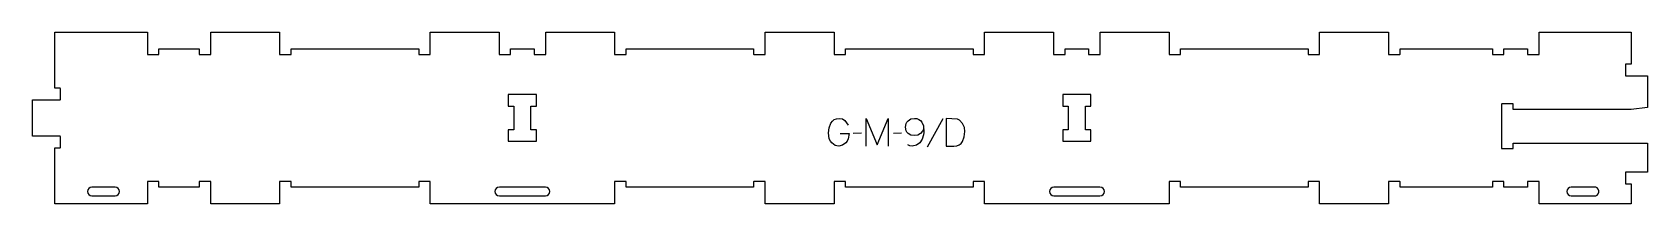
# Model space of a CAD drawing. Header units: millimetres. Extents: x -860 to 889, y -92 to 93.
import ezdxf

# ---------------------------------------------------------------- set-up
doc = ezdxf.new("R2010")
doc.units = ezdxf.units.MM
for name, color, linetype, true_color in [('1_ANYTOOL_1MMDEEP_LABELS_S', 2, 'Continuous', 0xffff00), ('3_ANYTOOL_CUTTHROUGH_INSID', 4, 'Continuous', 0x00ffff), ('4_ANYTOOL_CUTTHROUGH_OUTSI', 5, 'Continuous', 0x0000ff)]:
    doc.layers.add(name, color=color, linetype=linetype, true_color=true_color)

msp = doc.modelspace()

# ---------------------------------------------------------------- linework, layer by layer
at = {"layer": '1_ANYTOOL_1MMDEEP_LABELS_S'}
for p, q in [((37.7, -16.1), (28.9, -16.2)), ((81.2, -16.1), (72.4, -16.2)), ((126, -0.5), (108.8, -31.2))]:
    msp.add_line(p, q, dxfattribs=at)
for points in [[(14.8, -16.2), (24.6, -16.2), (23.5, -22.2), (22.4, -24.5), (20.8, -26.5), (17.2, -29.1), (13.2, -30), (11.1, -29.8), (9.2, -29.2), (5.6, -26.5), (4.1, -24.5), (3, -22), (2.1, -15.5), (2.8, -10.2), (4.8, -5.1), (6.4, -2.8), (8.4, -1.3), (10.9, -0.3), (13.8, 0), (17.1, -0.6), (19.7, -2.3), (23.4, -7.4)], [(42.8, -30), (42.8, 0), (54.8, -28.4), (66.8, -0.1), (66.8, -30)], [(85.5, -9.4), (86.1, -5.5), (87, -3.9), (88.2, -2.5), (91.3, -0.6), (95.2, 0), (97.8, -0.2), (99.9, -1), (101.7, -2.2), (103, -3.9), (104.8, -7.9), (105.2, -15.3), (104.9, -17.8), (103.4, -22.5), (100.8, -26.4), (97.2, -29.1), (92.8, -30), (90.1, -29.6), (87.8, -28.5)], [(105.3, -11.1), (103.9, -13.9), (101.7, -16.3), (98.8, -18.1), (95.2, -18.6), (91.3, -18), (88.2, -16.2), (87, -14.9), (86.1, -13.3), (85.5, -9.4)]]:
    msp.add_lwpolyline(points, dxfattribs=at)
msp.add_lwpolyline([(129.4, 0), (129.4, -30), (137.9, -29.9), (141, -29.6), (143.5, -28.6), (145.6, -27.1), (147.2, -24.9), (149.1, -19.8), (149.8, -14.3), (149.2, -9.7), (147.3, -5.5), (143.8, -1.7), (141.7, -0.7)], close=True, dxfattribs=at)
at = {"layer": '3_ANYTOOL_CUTTHROUGH_INSID'}
for points in [[(-338.4, 13.3), (-338.4, -12.2), (-344.4, -12.2), (-344.4, -24.7), (-313.9, -24.7), (-313.9, -12.2), (-319.9, -12.2), (-319.9, 13.3), (-313.9, 13.3), (-313.9, 25.8), (-344.4, 25.8), (-344.4, 13.3)], [(261.6, 13.3), (261.6, -12.2), (255.6, -12.2), (255.6, -24.7), (286.1, -24.7), (286.1, -12.2), (280.1, -12.2), (280.1, 13.3), (286.1, 13.3), (286.1, 25.8), (255.6, 25.8), (255.6, 13.3)]]:
    msp.add_lwpolyline(points, close=True, dxfattribs=at)
for points in [[(-795, -83.8), (-770, -83.8, 1), (-770, -74.3), (-795, -74.3, 1)], [(-354.1, -83.8), (-304.1, -83.8, 1), (-304.1, -74.3), (-354.1, -74.3, 1)], [(245.9, -83.8), (295.9, -83.8, 1), (295.9, -74.3), (245.9, -74.3, 1)], [(805.9, -83.8), (831.6, -83.8), (832.4, -83.7), (833.2, -83.4), (833.9, -83), (835, -81.6), (835.6, -79.9), (835.6, -78.2), (835, -76.5), (833.9, -75.1), (833.2, -74.6), (832.4, -74.4), (831.6, -74.3), (805.9, -74.3, 1)]]:
    msp.add_lwpolyline(points, format="xyb", close=True, dxfattribs=at)
at = {"layer": '4_ANYTOOL_CUTTHROUGH_OUTSI'}
msp.add_lwpolyline([(870.6, -70.8), (870.6, -92.3), (771.1, -92.3), (771.1, -68.5, 0.414214), (770.9, -68.3), (758.9, -68.3, 0.414214), (758.6, -68.5), (758.6, -74.3), (733.1, -74.3), (733.1, -68.5, 0.414214), (732.9, -68.3), (720.9, -68.3, 0.414214), (720.6, -68.5), (720.6, -74.3), (620.6, -74.3), (620.6, -68.5, 0.414214), (620.4, -68.3), (608.4, -68.3, 0.414214), (608.1, -68.5), (608.1, -92.3), (533.6, -92.3), (533.6, -68.5, 0.414214), (533.4, -68.3), (521.4, -68.3, 0.414214), (521.1, -68.5), (521.1, -74.3), (383.1, -74.3), (383.1, -68.5, 0.414214), (382.9, -68.3), (370.9, -68.3, 0.414214), (370.6, -68.5), (370.6, -92.3), (171.1, -92.3), (171.1, -68.5, 0.414214), (170.9, -68.3), (158.9, -68.3, 0.414214), (158.6, -68.5), (158.6, -74.3), (20.6, -74.3), (20.6, -68.5, 0.414214), (20.4, -68.3), (8.4, -68.3, 0.414214), (8.1, -68.5), (8.1, -92.3), (-66.4, -92.3), (-66.4, -68.5, 0.414214), (-66.6, -68.3), (-78.6, -68.3, 0.414214), (-78.9, -68.5), (-78.9, -74.3), (-216.9, -74.3), (-216.9, -68.5, 0.414214), (-217.1, -68.3), (-229.1, -68.3, 0.414214), (-229.4, -68.5), (-229.4, -92.3), (-428.9, -92.3), (-428.9, -68.5, 0.414214), (-429.1, -68.3), (-441.1, -68.3, 0.414214), (-441.4, -68.5), (-441.4, -74.3), (-579.4, -74.3), (-579.4, -68.5, 0.414214), (-579.6, -68.3), (-591.6, -68.3, 0.414214), (-591.9, -68.5), (-591.9, -92.3), (-666.4, -92.3), (-666.4, -68.5, 0.414214), (-666.6, -68.3), (-678.6, -68.3, 0.414214), (-678.9, -68.5), (-678.9, -74.3), (-722.5, -74.3), (-722.5, -68.5, 0.414214), (-722.7, -68.3), (-734.7, -68.3, 0.414214), (-735, -68.5), (-735, -92.3), (-835.2, -92.3), (-835.2, -31.8), (-829.5, -31.8, 0.414214), (-829.2, -31.6), (-829.2, -19.6, 0.414214), (-829.5, -19.3), (-859.5, -19.3), (-859.5, 20.2), (-829.5, 20.2, 0.414214), (-829.2, 20.4), (-829.2, 32.4, 0.414214), (-829.5, 32.7), (-835.2, 32.7), (-835.2, 93.2), (-735, 93.2), (-735, 69.5, 0.414215), (-734.7, 69.2), (-722.7, 69.2, 0.414212), (-722.5, 69.5), (-722.5, 75.2), (-678.9, 75.2), (-678.9, 69.5, 0.414214), (-678.6, 69.2), (-666.6, 69.2, 0.414214), (-666.4, 69.5), (-666.4, 93.2), (-591.9, 93.2), (-591.9, 69.5, 0.414214), (-591.6, 69.2), (-579.6, 69.2, 0.414214), (-579.4, 69.5), (-579.4, 75.2), (-441.4, 75.2), (-441.4, 69.5, 0.414214), (-441.1, 69.2), (-429.1, 69.2, 0.414214), (-428.9, 69.5), (-428.9, 93.2), (-354.4, 93.2), (-354.4, 69.5, 0.414214), (-354.1, 69.2), (-342.1, 69.2, 0.414214), (-341.9, 69.5), (-341.9, 75.2), (-316.4, 75.2), (-316.4, 69.5, 0.414214), (-316.1, 69.2), (-304.1, 69.2, 0.414214), (-303.9, 69.5), (-303.9, 93.2), (-229.4, 93.2), (-229.4, 69.5, 0.414214), (-229.1, 69.2), (-217.1, 69.2, 0.414214), (-216.9, 69.5), (-216.9, 75.2), (-78.9, 75.2), (-78.9, 69.5, 0.414214), (-78.6, 69.2), (-66.6, 69.2, 0.414214), (-66.4, 69.5), (-66.4, 93.2), (8.1, 93.2), (8.1, 69.5, 0.414214), (8.4, 69.2), (20.4, 69.2, 0.414214), (20.6, 69.5), (20.6, 75.2), (158.6, 75.2), (158.6, 69.5, 0.414214), (158.9, 69.2), (170.9, 69.2, 0.414214), (171.1, 69.5), (171.1, 93.2), (245.6, 93.2), (245.6, 69.5, 0.414214), (245.9, 69.2), (257.9, 69.2, 0.414214), (258.1, 69.5), (258.1, 75.2), (283.6, 75.2), (283.6, 69.5, 0.414214), (283.9, 69.2), (295.9, 69.2, 0.414214), (296.1, 69.5), (296.1, 93.2), (370.6, 93.2), (370.6, 69.5, 0.414214), (370.9, 69.2), (382.9, 69.2, 0.414214), (383.1, 69.5), (383.1, 75.2), (521.1, 75.2), (521.1, 69.5, 0.414214), (521.4, 69.2), (533.4, 69.2, 0.414214), (533.6, 69.5), (533.6, 93.2), (608.1, 93.2), (608.1, 69.5, 0.414214), (608.4, 69.2), (620.4, 69.2, 0.414214), (620.6, 69.5), (620.6, 75.2), (720.6, 75.2), (720.6, 69.5, 0.414214), (720.9, 69.2), (732.9, 69.2, 0.414214), (733.1, 69.5), (733.1, 75.2), (758.6, 75.2), (758.6, 69.5, 0.414214), (758.9, 69.2), (770.9, 69.2, 0.414214), (771.1, 69.5), (771.1, 93.2), (870.6, 93.2), (870.6, 58.7), (864.9, 58.7, 0.414214), (864.6, 58.5), (864.6, 46.5, 0.414214), (864.9, 46.2), (888.6, 46.2), (888.6, 11.7), (870.9, 9.8), (743.1, 9.8), (743.1, 15.6, 0.414214), (742.9, 15.8), (730.9, 15.8, 0.414214), (730.6, 15.6), (730.6, -32.4, 0.414214), (730.9, -32.7), (742.9, -32.7, 0.414214), (743.1, -32.4), (743.1, -26.7), (888.6, -26.7), (888.6, -58.3), (864.9, -58.3, 0.414214), (864.6, -58.5), (864.6, -70.5, 0.414214), (864.9, -70.8)], format="xyb", close=True, dxfattribs=at)

doc.saveas('drawing.dxf')
